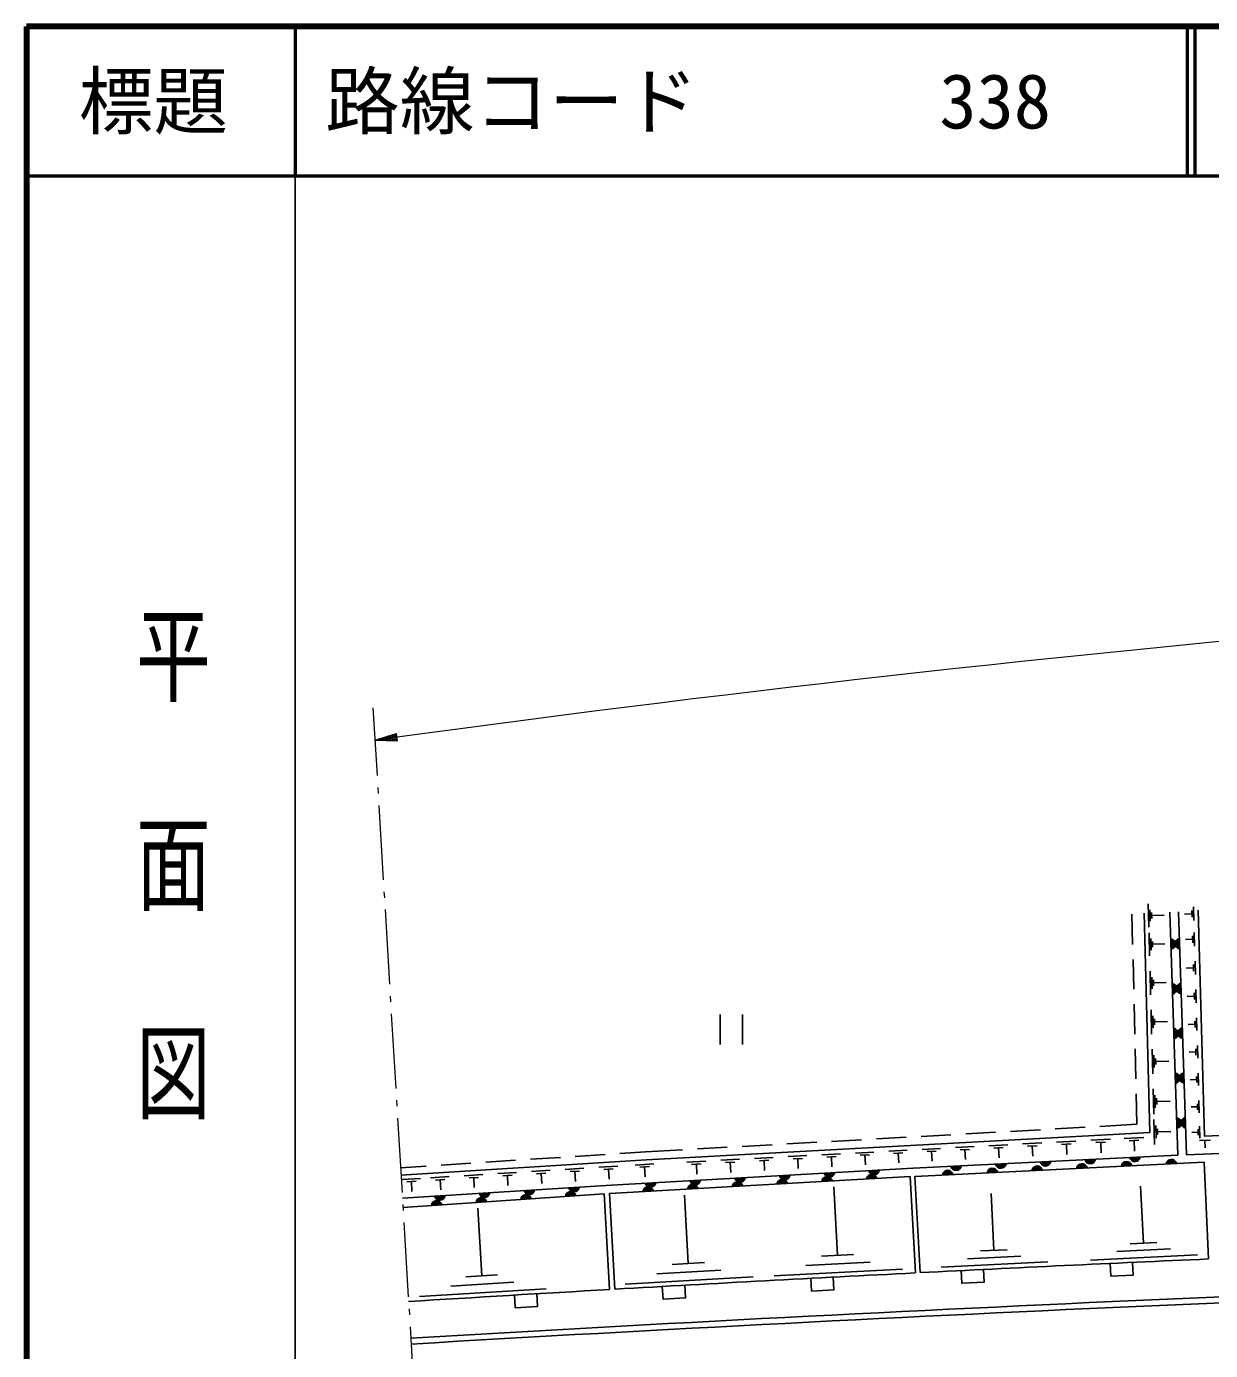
# Model space of a CAD drawing. Units: millimetres, scale not verified. Extents: x 40000 to 680000, y 20000 to 380000.
# Drawn here: x 40000 to 119307, y 291275 to 380000 of the extents above; entities that cross this region are included whole.
import ezdxf
from ezdxf.enums import TextEntityAlignment as Align

# ---------------------------------------------------------------- set-up
doc = ezdxf.new("R2010")
doc.units = ezdxf.units.MM
doc.header["$LTSCALE"] = 1000
doc.linetypes.add('CHAIN', pattern=[18.5, 12, -1.5, 3.5, -1.5])
for name, color, linetype, lineweight in [('M-BGD', 7, 'Continuous', 25), ('M-BGD-HTXT', 7, 'Continuous', 13), ('M-BMK', 2, 'CHAIN', 13), ('M-STR-HTXT', 7, 'Continuous', 13), ('M-STR-STRD', 7, 'Continuous', 25), ('M-TTL', 2, 'Continuous', 140), ('M-TTL-BAND', 7, 'Continuous', 25), ('M-TTL-LINE', 7, 'Continuous', 50)]:
    doc.layers.add(name, color=color, linetype=linetype, lineweight=lineweight)
doc.layers.add('M-TTL-TXT', color=7, linetype='Continuous')
doc.styles.add('@ＭＳ ゴシック', font='')
doc.styles.add('ＭＳ ゴシック', font='')
doc.styles.get('@ＭＳ ゴシック').set_extended_font_data('@MS Gothic')
doc.styles.get('ＭＳ ゴシック').set_extended_font_data('MS Gothic')

msp = doc.modelspace()

# ---------------------------------------------------------------- linework, layer by layer
at = {"layer": 'M-BGD'}
for p, q in [((115179, 319644), (115138, 321199)), ((114045, 320526), (114093, 318480)), ((115272, 320036), (115252, 320813)), ((115371, 320233), (115361, 320621)), ((115366, 320427), (116195, 320449)), ((117124, 304371), (116573, 320660)), ((117159, 320680), (117710, 304398)), ((118063, 320536), (117575, 320522)), ((118057, 320764), (118070, 320307)), ((118173, 320996), (118198, 320081)), ((115229, 317713), (115188, 319268)), ((115322, 318104), (115302, 318882)), ((115421, 318301), (115411, 318690)), ((118110, 318831), (117622, 318817)), ((118104, 319060), (118117, 318602)), ((118220, 319292), (118245, 318377)), ((115416, 318496), (116245, 318517)), ((114117, 317480), (114164, 315481)), ((118165, 316916), (117687, 316903)), ((118159, 317140), (118172, 316692)), ((118273, 317368), (118297, 316471)), ((115296, 315112), (115255, 316698)), ((115392, 315511), (115371, 316304)), ((115492, 315712), (115482, 316109)), ((115487, 315911), (116333, 315932)), ((118220, 315020), (117751, 315007)), ((118214, 315239), (118226, 314800)), ((118325, 315462), (118350, 314583)), ((114187, 314481), (114234, 312482)), ((115364, 312481), (115323, 314097)), ((86455, 313784), (86455, 311784)), ((87955, 313784), (87955, 311784)), ((115462, 312888), (115441, 313696)), ((115564, 313092), (115554, 313497)), ((115559, 313294), (116421, 313317)), ((118268, 313356), (118280, 312926)), ((118377, 313575), (118401, 312713)), ((118274, 313141), (117815, 313128)), ((114258, 311482), (114305, 309483)), ((115434, 309817), (115391, 311465)), ((118322, 311491), (118334, 311069)), ((118429, 311705), (118452, 310861)), ((115533, 310232), (115511, 311056)), ((115637, 310441), (115627, 310853)), ((115632, 310647), (116511, 310670)), ((118328, 311280), (117878, 311268)), ((118480, 309853), (118503, 309026)), ((115504, 307122), (115460, 308802)), ((118381, 309437), (117940, 309424)), ((118376, 309643), (118387, 309230)), ((114329, 308483), (114377, 306437)), ((115605, 307545), (115583, 308384)), ((115711, 307757), (115700, 308177)), ((115706, 307967), (116602, 307991)), ((118531, 308018), (118553, 307209)), ((118434, 307610), (118002, 307599)), ((118428, 307813), (118439, 307408)), ((110904, 306241), (108908, 306129)), ((114377, 306437), (111903, 306297)), ((115556, 305085), (115513, 306765)), ((115657, 305508), (115636, 306348)), ((115764, 305721), (115753, 306141)), ((118475, 306108), (118487, 305703)), ((118578, 306313), (118600, 305504)), ((92933, 305230), (90936, 305118)), ((95928, 305399), (93931, 305286)), ((98923, 305567), (96927, 305455)), ((101919, 305736), (99922, 305623)), ((104914, 305904), (102917, 305792)), ((107909, 306073), (105912, 305960)), ((108994, 305238), (110296, 305309)), ((111286, 305362), (112604, 305434)), ((111625, 305204), (112284, 305240)), ((111954, 305222), (111992, 304519)), ((113517, 305483), (114836, 305554)), ((113856, 305325), (114515, 305361)), ((114186, 305343), (114224, 304640)), ((115759, 305931), (116654, 305954)), ((118481, 305905), (118049, 305893)), ((118560, 305342), (119305, 305372)), ((118932, 305357), (118952, 304860)), ((78753, 304410), (76757, 304280)), ((81473, 304586), (79750, 304474)), ((83947, 304725), (81473, 304586)), ((86942, 304893), (84946, 304781)), ((89938, 305062), (87941, 304949)), ((91026, 304266), (92278, 304334)), ((93280, 304388), (94524, 304456)), ((95526, 304510), (96763, 304577)), ((95844, 304362), (96463, 304395)), ((96154, 304378), (96189, 303719)), ((97765, 304631), (98995, 304697)), ((98082, 304484), (98697, 304517)), ((98389, 304500), (98425, 303844)), ((99991, 304751), (101227, 304818)), ((100309, 304603), (100927, 304637)), ((100618, 304620), (100653, 303961)), ((102217, 304872), (103469, 304940)), ((102539, 304722), (103165, 304756)), ((102852, 304739), (102888, 304071)), ((104460, 304993), (105728, 305062)), ((104786, 304841), (105420, 304875)), ((105103, 304858), (105140, 304182)), ((106719, 305115), (108004, 305185)), ((107049, 304961), (107692, 304996)), ((107371, 304979), (107408, 304293)), ((109329, 305082), (109980, 305118)), ((109654, 305100), (109692, 304406)), ((66778, 303635), (65055, 303523)), ((69771, 303828), (67775, 303699)), ((72765, 304022), (70769, 303893)), ((75759, 304216), (73763, 304087)), ((76083, 303412), (77342, 303491)), ((78340, 303553), (79600, 303632)), ((78666, 303405), (79296, 303444)), ((80763, 303705), (82023, 303783)), ((81089, 303556), (81719, 303596)), ((81404, 303576), (81446, 302904)), ((84222, 303898), (85495, 303967)), ((84550, 303746), (85186, 303780)), ((84868, 303763), (84905, 303084)), ((86497, 304021), (87763, 304090)), ((86823, 303870), (87456, 303904)), ((87140, 303887), (87176, 303212)), ((88766, 304144), (90024, 304212)), ((89089, 303993), (89719, 304027)), ((89404, 304010), (89440, 303339)), ((91348, 304117), (91974, 304150)), ((91661, 304133), (91697, 303466)), ((93600, 304239), (94222, 304273)), ((93911, 304256), (93947, 303593)), ((118872, 303892), (99508, 302946)), ((119179, 297411), (118872, 303892)), ((65140, 302728), (66397, 302806)), ((65465, 302580), (66093, 302619)), ((65779, 302599), (65821, 301929)), ((67061, 302848), (68318, 302926)), ((67386, 302700), (68014, 302739)), ((67700, 302719), (67742, 302049)), ((69316, 302989), (70573, 303067)), ((69640, 302841), (70269, 302880)), ((69955, 302860), (69997, 302190)), ((71571, 303130), (72829, 303208)), ((71896, 302982), (72525, 303021)), ((72210, 303001), (72252, 302330)), ((73826, 303271), (75085, 303350)), ((74152, 303123), (74781, 303162)), ((74466, 303142), (74508, 302471)), ((76408, 303264), (77038, 303303)), ((76723, 303283), (76765, 302612)), ((78981, 303424), (79023, 302752)), ((99183, 302929), (79058, 301801)), ((99536, 296477), (99183, 302929)), ((99861, 296493), (99508, 302946)), ((78699, 301780), (65214, 300867)), ((79061, 295365), (78699, 301780)), ((79419, 295385), (79058, 301801)), ((84331, 297108), (84075, 301682)), ((94321, 297654), (94079, 302242)), ((104794, 297989), (104607, 301794)), ((114811, 298468), (114623, 302292)), ((70496, 296288), (70223, 300805)), ((115707, 298512), (113915, 298424)), ((95396, 297710), (93245, 297597)), ((106601, 297601), (103034, 297426)), ((105686, 298033), (103902, 297946)), ((118442, 297689), (111274, 297337)), ((116626, 298079), (113042, 297903)), ((71555, 296352), (69438, 296223)), ((86507, 296656), (82219, 296416)), ((85403, 297168), (83259, 297048)), ((98683, 296733), (90079, 296280)), ((96502, 297193), (92200, 296967)), ((108408, 297213), (101274, 296863)), ((72648, 295851), (68413, 295594)), ((88683, 296204), (80107, 295724)), ((74800, 295415), (66330, 294901))]:
    msp.add_line(p, q, dxfattribs=at)
for points in [[(118478, 320791), (118896, 305649), (145263, 306798), (161944, 307490), (199158, 308815), (198758, 324497)], [(65085, 303025), (81536, 304054), (115236, 305876), (114854, 320588)], [(117710, 304398), (148659, 305646), (178853, 306481), (198985, 306827)], [(65177, 301489), (79181, 302362), (99387, 303498), (117124, 304371)], [(102600, 296631), (102642, 295778), (104141, 295852), (104098, 296706)], [(112591, 297112), (112631, 296259), (114129, 296328), (114090, 297182)], [(82589, 295567), (82637, 294714), (84135, 294798), (84087, 295651)], [(92537, 296113), (92583, 295260), (94081, 295339), (94036, 296192)], [(72682, 294989), (72733, 294137), (74231, 294226), (74180, 295079)]]:
    msp.add_lwpolyline(points, dxfattribs=at)
for centre, radius, start, end in [((116591, 318511), 354, 280.73753, 83.1427), ((116591, 318511), 283, 282.96156, 80.91867), ((116591, 318511), 212, 286.70789, 77.17234), ((116591, 318511), 142, 294.41962, 69.46061), ((116591, 318511), 100, 304.73728, 59.14295), ((116591, 318511), 100, 304.73728, 59.14295), ((117286, 318538), 354, 100.73753, 263.1427), ((117286, 318538), 283, 102.96156, 260.91867), ((117286, 318538), 212, 106.70789, 257.17234), ((117286, 318538), 142, 114.41962, 249.46061), ((117286, 318538), 100, 124.73728, 239.14295), ((117286, 318538), 100, 124.73728, 239.14295), ((116693, 315512), 354, 280.73753, 83.1427), ((117387, 315539), 354, 100.73753, 263.1427), ((116693, 315512), 283, 282.96156, 80.91867), ((116693, 315512), 212, 286.70789, 77.17234), ((116693, 315512), 142, 294.41962, 69.46061), ((116693, 315512), 100, 304.73728, 59.14295), ((116693, 315512), 100, 304.73728, 59.14295), ((117387, 315539), 283, 102.96156, 260.91867), ((117387, 315539), 212, 106.70789, 257.17234), ((117387, 315539), 142, 114.41962, 249.46061), ((117387, 315539), 100, 124.73728, 239.14295), ((117387, 315539), 100, 124.73728, 239.14295), ((116794, 312514), 354, 280.73753, 83.1427), ((116794, 312514), 283, 282.96156, 80.91867), ((116794, 312514), 212, 286.70789, 77.17234), ((116794, 312514), 142, 294.41962, 69.46061), ((116794, 312514), 100, 304.73728, 59.14295), ((116794, 312514), 100, 304.73728, 59.14295), ((117489, 312541), 354, 100.73753, 263.1427), ((117489, 312541), 283, 102.96156, 260.91867), ((117489, 312541), 212, 106.70789, 257.17234), ((117489, 312541), 142, 114.41962, 249.46061), ((117489, 312541), 100, 124.73728, 239.14295), ((117489, 312541), 100, 124.73728, 239.14295), ((116896, 309516), 354, 280.73753, 83.1427), ((116896, 309516), 283, 282.96156, 80.91867), ((116896, 309516), 212, 286.70789, 77.17234), ((117590, 309543), 354, 100.73753, 263.1427), ((117590, 309543), 283, 102.96156, 260.91867), ((117590, 309543), 212, 106.70789, 257.17234), ((117590, 309543), 142, 114.41962, 249.46061), ((116896, 309516), 142, 294.41962, 69.46061), ((116896, 309516), 100, 304.73728, 59.14295), ((116896, 309516), 100, 304.73728, 59.14295), ((117590, 309543), 100, 124.73728, 239.14295), ((117590, 309543), 100, 124.73728, 239.14295), ((116998, 306517), 354, 280.73753, 83.1427), ((116998, 306517), 283, 282.96156, 80.91867), ((116998, 306517), 212, 286.70789, 77.17234), ((116998, 306517), 142, 294.41962, 69.46061), ((116998, 306517), 100, 304.73728, 59.14295), ((116998, 306517), 100, 304.73728, 59.14295), ((117692, 306545), 354, 100.73753, 263.1427), ((117692, 306545), 283, 102.96156, 260.91867), ((117692, 306545), 212, 106.70789, 257.17234), ((117692, 306545), 142, 114.41962, 249.46061), ((117692, 306545), 100, 124.73728, 239.14295), ((117692, 306545), 100, 124.73728, 239.14295), ((102261, 303694), 354, 191.61715, 354.02233), ((102261, 303694), 283, 193.84119, 351.79829), ((102261, 303694), 212, 197.58751, 348.05196), ((102261, 303694), 142, 205.29924, 340.34023), ((102261, 303694), 100, 215.6169, 330.02257), ((102261, 303694), 100, 215.6169, 330.02257), ((104698, 303145), 354, 11.59585, 174.00103), ((105257, 303841), 354, 191.61715, 354.02233), ((105257, 303841), 283, 193.84119, 351.79829), ((105257, 303841), 212, 197.58751, 348.05196), ((105257, 303841), 142, 205.29924, 340.34023), ((105257, 303841), 100, 215.6169, 330.02257), ((105257, 303841), 100, 215.6169, 330.02257), ((107694, 303292), 354, 11.59585, 174.00103), ((107694, 303292), 283, 13.81989, 171.77699), ((107694, 303292), 212, 17.56621, 168.03066), ((108253, 303989), 354, 191.61715, 354.02233), ((108253, 303989), 283, 193.84119, 351.79829), ((108253, 303989), 212, 197.58751, 348.05196), ((108253, 303989), 142, 205.29924, 340.34023), ((108253, 303989), 100, 215.6169, 330.02257), ((108253, 303989), 100, 215.6169, 330.02257), ((110691, 303438), 354, 11.59585, 174.00103), ((110691, 303438), 283, 13.81989, 171.77699), ((110691, 303438), 212, 17.56621, 168.03066), ((110691, 303438), 142, 25.27794, 160.31893), ((110691, 303438), 100, 35.59561, 150.00127), ((110691, 303438), 100, 35.59561, 150.00127), ((111250, 304136), 354, 191.61715, 354.02233), ((111250, 304136), 283, 193.84119, 351.79829), ((111250, 304136), 212, 197.58751, 348.05196), ((111250, 304136), 142, 205.29924, 340.34023), ((111250, 304136), 100, 215.6169, 330.02257), ((111250, 304136), 100, 215.6169, 330.02257), ((113687, 303585), 354, 11.59585, 174.00103), ((113687, 303585), 283, 13.81989, 171.77699), ((113687, 303585), 212, 17.56621, 168.03066), ((113687, 303585), 142, 25.27794, 160.31893), ((113687, 303585), 100, 35.59561, 150.00127), ((113687, 303585), 100, 35.59561, 150.00127), ((114246, 304284), 354, 191.61715, 354.02233), ((114246, 304284), 283, 193.84119, 351.79829), ((114246, 304284), 212, 197.58751, 348.05196), ((114246, 304284), 142, 205.29924, 340.34023), ((114246, 304284), 100, 215.6169, 330.02257), ((114246, 304284), 100, 215.6169, 330.02257), ((116684, 303731), 354, 11.59585, 174.00103), ((116684, 303731), 283, 13.81989, 171.77699), ((116684, 303731), 212, 17.56621, 168.03066), ((116684, 303731), 142, 25.27794, 160.31893), ((116684, 303731), 100, 35.59561, 150.00127), ((116684, 303731), 100, 35.59561, 150.00127), ((84789, 302731), 354, 192.01628, 354.42146), ((84789, 302731), 283, 194.24032, 352.19742), ((84789, 302731), 212, 197.98664, 348.45109), ((84789, 302731), 142, 205.69837, 340.73936), ((84789, 302731), 100, 216.01604, 330.4217), ((84789, 302731), 100, 216.01604, 330.4217), ((87626, 302227), 354, 12.00388, 174.40906), ((87784, 302900), 354, 192.01628, 354.42146), ((87784, 302900), 283, 194.24032, 352.19742), ((87784, 302900), 212, 197.98664, 348.45109), ((87784, 302900), 142, 205.69837, 340.73936), ((87784, 302900), 100, 216.01604, 330.4217), ((87784, 302900), 100, 216.01604, 330.4217), ((90621, 302395), 354, 12.00388, 174.40906), ((90621, 302395), 283, 14.22792, 172.18502), ((90621, 302395), 212, 17.97425, 168.4387), ((90779, 303068), 354, 192.01628, 354.42146), ((90779, 303068), 283, 194.24032, 352.19742), ((90779, 303068), 212, 197.98664, 348.45109), ((90779, 303068), 142, 205.69837, 340.73936), ((90779, 303068), 100, 216.01604, 330.4217), ((90779, 303068), 100, 216.01604, 330.4217), ((93616, 302563), 354, 12.00388, 174.40906), ((93616, 302563), 283, 14.22792, 172.18502), ((93616, 302563), 212, 17.97425, 168.4387), ((93774, 303236), 354, 192.01628, 354.42146), ((93616, 302563), 142, 25.68598, 160.72697), ((93774, 303236), 283, 194.24032, 352.19742), ((93616, 302563), 100, 36.00364, 150.4093), ((93616, 302563), 100, 36.00364, 150.4093), ((93774, 303236), 212, 197.98664, 348.45109), ((93774, 303236), 142, 205.69837, 340.73936), ((93774, 303236), 100, 216.01604, 330.4217), ((93774, 303236), 100, 216.01604, 330.4217), ((96612, 302731), 354, 12.00388, 174.40906), ((96612, 302731), 283, 14.22792, 172.18502), ((96612, 302731), 212, 17.97425, 168.4387), ((96770, 303405), 354, 192.01628, 354.42146), ((96612, 302731), 142, 25.68598, 160.72697), ((96770, 303405), 283, 194.24032, 352.19742), ((96612, 302731), 100, 36.00364, 150.4093), ((96612, 302731), 100, 36.00364, 150.4093), ((96770, 303405), 212, 197.98664, 348.45109), ((96770, 303405), 142, 205.69837, 340.73936), ((96770, 303405), 100, 216.01604, 330.4217), ((96770, 303405), 100, 216.01604, 330.4217), ((101702, 302999), 354, 11.59585, 174.00103), ((101702, 302999), 283, 13.81989, 171.77699), ((101702, 302999), 212, 17.56621, 168.03066), ((101702, 302999), 142, 25.27794, 160.31893), ((101702, 302999), 100, 35.59561, 150.00127), ((101702, 302999), 100, 35.59561, 150.00127), ((104698, 303145), 283, 13.81989, 171.77699), ((104698, 303145), 212, 17.56621, 168.03066), ((104698, 303145), 142, 25.27794, 160.31893), ((104698, 303145), 100, 35.59561, 150.00127), ((104698, 303145), 100, 35.59561, 150.00127), ((107694, 303292), 142, 25.27794, 160.31893), ((107694, 303292), 100, 35.59561, 150.00127), ((107694, 303292), 100, 35.59561, 150.00127), ((67684, 301699), 354, 192.36419, 354.76937), ((70679, 301886), 354, 192.36419, 354.76937), ((70679, 301886), 283, 194.58823, 352.54533), ((70679, 301886), 212, 198.33456, 348.799), ((70679, 301886), 142, 206.04629, 341.08727), ((70679, 301886), 100, 216.36395, 330.76961), ((70679, 301886), 100, 216.36395, 330.76961), ((73457, 301371), 354, 12.66995, 175.07513), ((73673, 302072), 354, 192.36419, 354.76937), ((73673, 302072), 283, 194.58823, 352.54533), ((73673, 302072), 212, 198.33456, 348.799), ((73673, 302072), 142, 206.04629, 341.08727), ((73673, 302072), 100, 216.36395, 330.76961), ((73673, 302072), 100, 216.36395, 330.76961), ((76450, 301574), 354, 12.66995, 175.07513), ((76450, 301574), 283, 14.89399, 172.85109), ((76450, 301574), 212, 18.64032, 169.10477), ((76450, 301574), 142, 26.35205, 161.39304), ((76667, 302259), 354, 192.36419, 354.76937), ((76450, 301574), 100, 36.66971, 151.07537), ((76450, 301574), 100, 36.66971, 151.07537), ((76667, 302259), 283, 194.58823, 352.54533), ((76667, 302259), 212, 198.33456, 348.799), ((76667, 302259), 142, 206.04629, 341.08727), ((76667, 302259), 100, 216.36395, 330.76961), ((76667, 302259), 100, 216.36395, 330.76961), ((81635, 301892), 354, 12.00388, 174.40906), ((81635, 301892), 283, 14.22792, 172.18502), ((81635, 301892), 212, 17.97425, 168.4387), ((81793, 302563), 354, 192.01628, 354.42146), ((81635, 301892), 142, 25.68598, 160.72697), ((81793, 302563), 283, 194.24032, 352.19742), ((81635, 301892), 100, 36.00364, 150.4093), ((81635, 301892), 100, 36.00364, 150.4093), ((81793, 302563), 212, 197.98664, 348.45109), ((81793, 302563), 142, 205.69837, 340.73936), ((81793, 302563), 100, 216.01604, 330.4217), ((81793, 302563), 100, 216.01604, 330.4217), ((84630, 302059), 354, 12.00388, 174.40906), ((84630, 302059), 283, 14.22792, 172.18502), ((84630, 302059), 212, 17.97425, 168.4387), ((84630, 302059), 142, 25.68598, 160.72697), ((84630, 302059), 100, 36.00364, 150.4093), ((84630, 302059), 100, 36.00364, 150.4093), ((87626, 302227), 283, 14.22792, 172.18502), ((87626, 302227), 212, 17.97425, 168.4387), ((87626, 302227), 142, 25.68598, 160.72697), ((87626, 302227), 100, 36.00364, 150.4093), ((87626, 302227), 100, 36.00364, 150.4093), ((90621, 302395), 142, 25.68598, 160.72697), ((90621, 302395), 100, 36.00364, 150.4093), ((90621, 302395), 100, 36.00364, 150.4093), ((67471, 300966), 354, 12.66995, 175.07513), ((67471, 300966), 283, 14.89399, 172.85109), ((67471, 300966), 212, 18.64032, 169.10477), ((67471, 300966), 142, 26.35205, 161.39304), ((67471, 300966), 100, 36.66971, 151.07537), ((67471, 300966), 100, 36.66971, 151.07537), ((67684, 301699), 283, 194.58823, 352.54533), ((67684, 301699), 212, 198.33456, 348.799), ((67684, 301699), 142, 206.04629, 341.08727), ((67684, 301699), 100, 216.36395, 330.76961), ((67684, 301699), 100, 216.36395, 330.76961), ((70464, 301168), 354, 12.66995, 175.07513), ((70464, 301168), 283, 14.89399, 172.85109), ((70464, 301168), 212, 18.64032, 169.10477), ((70464, 301168), 142, 26.35205, 161.39304), ((70464, 301168), 100, 36.66971, 151.07537), ((70464, 301168), 100, 36.66971, 151.07537), ((73457, 301371), 283, 14.89399, 172.85109), ((73457, 301371), 212, 18.64032, 169.10477), ((73457, 301371), 142, 26.35205, 161.39304), ((73457, 301371), 100, 36.66971, 151.07537), ((73457, 301371), 100, 36.66971, 151.07537), ((250893, -2679046), 2979370, 92.53379, 92.90572), ((250893, -2679046), 2979370, 92.91198, 93.29941), ((250893, -2679046), 2979370, 93.30632, 93.5658)]:
    msp.add_arc(centre, radius, start, end, dxfattribs=at)
at = {"layer": 'M-BGD-HTXT'}
for p, q in [((63207, 334347), (63480, 329803)), ((63527, 329004), (63551, 328605)), ((63599, 327806), (63898, 322815)), ((63946, 322017), (63970, 321617)), ((64018, 320819), (64317, 315828)), ((64365, 315029), (64389, 314630)), ((64437, 313831), (64736, 308840)), ((64784, 308042), (64808, 307642)), ((64856, 306844), (65155, 301853)), ((65203, 301054), (65227, 300655)), ((65275, 299856), (65574, 294865)), ((65622, 294067), (65646, 293667)), ((65693, 292869), (65966, 288324))]:
    msp.add_line(p, q, dxfattribs=at)
at = {"layer": 'M-BMK'}
msp.add_arc((255540, -2829373), 3122655, 91.65264, 93.46498, dxfattribs=at)
at = {"layer": 'M-STR-HTXT'}
for p, q in [((63338, 332168), (64790, 332621)), ((63338, 332168), (64824, 332373)), ((63338, 332168), (64858, 332125)), ((64817, 332422), (63628, 332258)), ((64831, 332323), (63642, 332159)), ((63919, 332349), (64810, 332472)), ((63946, 332151), (64837, 332274)), ((64803, 332521), (64209, 332440)), ((64844, 332224), (64250, 332142)), ((64499, 332530), (64796, 332571)), ((64554, 332134), (64851, 332175)), ((64858, 332125), (64790, 332621))]:
    msp.add_line(p, q, dxfattribs=at)
msp.add_arc((251081, -1029285), 1374337, 85.95987, 97.78899, dxfattribs=at)
at = {"layer": 'M-STR-STRD'}
for radius in [3410038, 3409641]:
    msp.add_arc((266684, -3112008), radius, 91.69114, 93.37825, dxfattribs=at)
at = {"layer": 'M-TTL'}
for p, q in [((40000, 380000), (40000, 20000)), ((680000, 380000), (40000, 380000))]:
    msp.add_line(p, q, dxfattribs=at)
at = {"layer": 'M-TTL-BAND'}
msp.add_line((58000, 370000), (58000, 20000), dxfattribs=at)
at = {"layer": 'M-TTL-LINE'}
for p, q in [((58000, 380000), (58000, 370000)), ((117750, 380000), (117750, 370000)), ((118250, 380000), (118250, 370000)), ((40000, 370000), (680000, 370000))]:
    msp.add_line(p, q, dxfattribs=at)

# ---------------------------------------------------------------- texts
at = {"layer": 'M-TTL-BAND', "style": '@ＭＳ ゴシック', "width": 1.4}
msp.add_text('平  面  図', height=3666, rotation=270, dxfattribs=at).set_placement((49777, 306475), align=Align.MIDDLE_RIGHT)
at = {"layer": 'M-TTL-TXT', "style": 'ＭＳ ゴシック'}
msp.add_text('標題', height=3666, dxfattribs=at).set_placement((48500, 375000), align=Align.MIDDLE_CENTER)
for s, p in [('路線コード', (60000, 375000)), ('338', (101142, 375000))]:
    msp.add_text(s, height=3666, dxfattribs=at).set_placement(p, align=Align.MIDDLE_LEFT)

doc.saveas('drawing.dxf')
